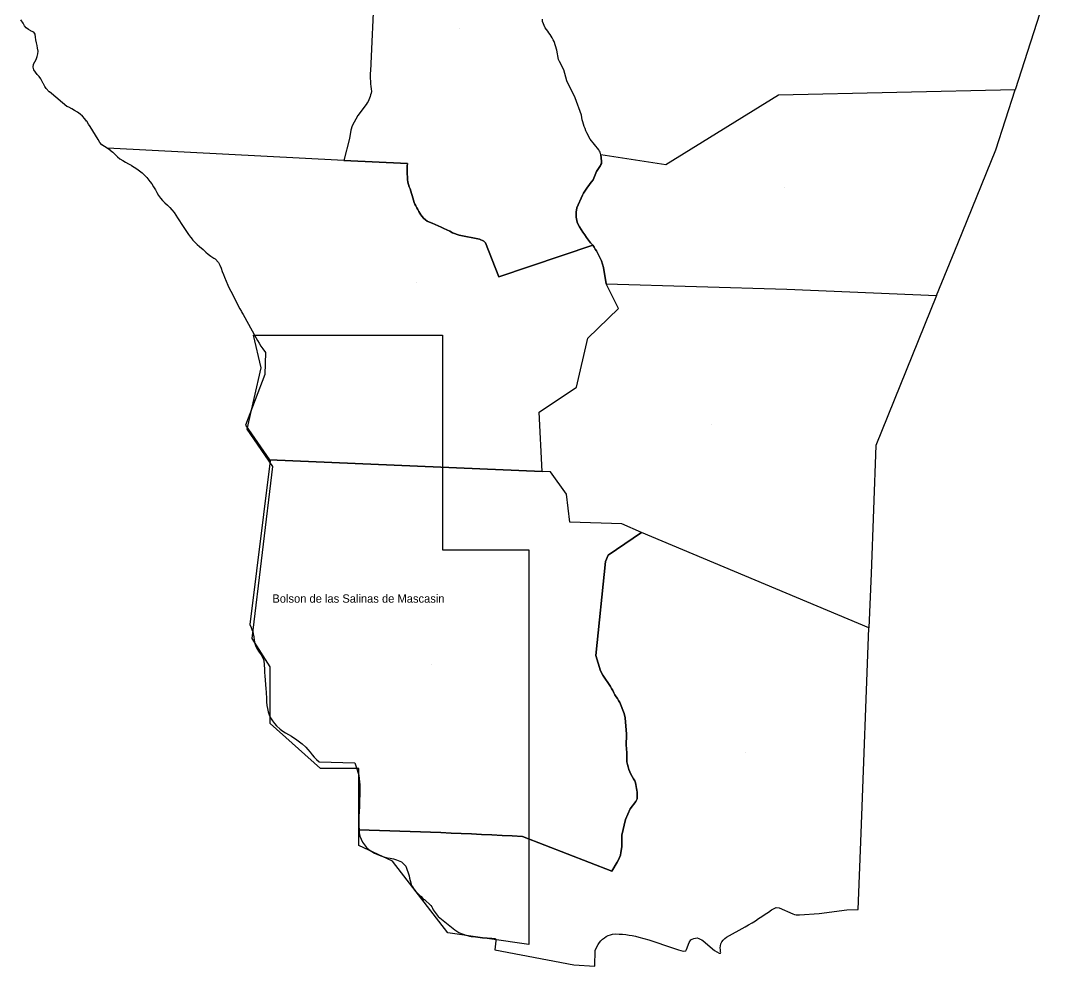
# Model space of a CAD drawing. Header units: metres. Extents: x -4406421 to 6012633, y 6449185 to 13337258.
# Drawn here: x 2634002 to 2845675, y 6456829 to 6649674 of the extents above; entities that cross this region are included whole.
import ezdxf

# ---------------------------------------------------------------- set-up
doc = ezdxf.new("R2010")
doc.units = ezdxf.units.M
doc.header["$LTSCALE"] = 20
doc.header["$MEASUREMENT"] = 0
doc.header["$PDMODE"] = 66
doc.header["$PDSIZE"] = 1
doc.linetypes.add('ACAD_ISO14W100', pattern=[25.5, 12, -3, 0.5, -3, 0.5, -3, 0.5, -3])
doc.layers.add('LIMDEP', color=9, linetype='CONTINUOUS')
doc.layers.add('ZONAS', color=5, linetype='CONTINUOUS')

msp = doc.modelspace()

# ---------------------------------------------------------------- linework, layer by layer
at = {"layer": 'LIMDEP', "linetype": 'Continuous'}
for points in [[(2845675, 6662924), (2836871, 6635593), (2788581, 6634467), (2765646, 6620279), (2752322, 6622316, 0.158552), (2751923, 6623335), (2750149, 6625551), (2749486, 6626809, -0.0577146), (2748376, 6630418), (2747082, 6633987), (2745428, 6637397), (2744796, 6639674), (2743890, 6641337), (2743736, 6641784), (2743383, 6643645), (2742836, 6645454, 0.0431742), (2741010, 6648224), (2740480, 6649544), (2740452, 6650011, 0.0430727)], [(2706119, 6655855), (2705341, 6639487, 0.0487123), (2705549, 6635235, -0.1046921), (2704491, 6632615), (2702767, 6630362), (2701652, 6628275), (2701366, 6627371), (2701056, 6625669), (2699898, 6621175), (2651693, 6623683), (2651664, 6623705), (2651102, 6624013), (2650521, 6624342), (2650134, 6624869), (2649777, 6625439), (2648181, 6628100), (2647842, 6628615), (2647456, 6629163), (2647428, 6629208), (2647050, 6629690), (2646624, 6630184), (2646615, 6630195), (2646130, 6630623), (2646111, 6630634), (2645578, 6631007), (2644987, 6631359), (2644396, 6631699), (2643825, 6632073), (2643375, 6632189), (2640257, 6634813), (2639848, 6635184), (2639829, 6635196), (2639203, 6635847), (2638911, 6636283), (2638901, 6636294), (2638619, 6636786), (2638582, 6636864), (2638366, 6637299), (2638084, 6637813), (2637744, 6638272), (2637385, 6638742), (2637015, 6639190), (2636694, 6639660), (2636547, 6640227), (2636574, 6640803), (2636907, 6641287), (2637134, 6641805), (2637324, 6642357), (2637504, 6642909), (2637504, 6642921), (2637550, 6643474), (2637550, 6643497), (2637451, 6644052), (2637333, 6644619), (2637196, 6645186), (2637078, 6645753), (2637008, 6646342), (2636929, 6646931), (2636665, 6647377), (2636100, 6647573), (2636071, 6647595), (2635594, 6647867), (2635126, 6648217), (2634766, 6648654), (2634493, 6649167), (2634002, 6649883)], [(2706119, 6655855), (2705341, 6639487, 0.0487123), (2705549, 6635235, -0.1046921), (2704491, 6632615), (2702767, 6630362), (2701652, 6628275), (2701366, 6627371), (2701056, 6625669), (2699898, 6621175), (2712925, 6620540, 0.0769734), (2713091, 6616244, -0.0411959), (2714258, 6612638, 0.0367718), (2715870, 6609744, 0.0977869), (2717362, 6608594, -0.0335027), (2722095, 6606446), (2723438, 6605974), (2727610, 6605100), (2728494, 6604715), (2728794, 6604376), (2731531, 6597439), (2750705, 6603879, -0.0532981), (2747659, 6608254, -0.1477239), (2747397, 6611045), (2747465, 6611510), (2748580, 6614125, -0.0318387), (2750754, 6617226), (2751495, 6618962), (2752272, 6620154, 0.1560984), (2752495, 6621058), (2752322, 6622316, 0.158552), (2751923, 6623335), (2750149, 6625551), (2749486, 6626809, -0.0577146), (2748376, 6630418), (2747082, 6633987), (2745428, 6637397), (2744796, 6639674), (2743890, 6641337), (2743736, 6641784), (2743383, 6643645), (2742836, 6645454, 0.0431742), (2741010, 6648224), (2740480, 6649544), (2740452, 6650011, 0.0430727)]]:
    msp.add_lwpolyline(points, format="xyb", dxfattribs=at)
for points in [[(2836871, 6635593), (2788581, 6634467), (2765646, 6620279), (2752322, 6622316), (2752495, 6621058, -0.1560984), (2752272, 6620154), (2751495, 6618962), (2750754, 6617226, 0.0318387), (2748580, 6614125), (2747465, 6611510), (2747397, 6611045, 0.1477239), (2747659, 6608254, 0.0532981), (2750705, 6603879, -0.0433621), (2752500, 6600697), (2752881, 6599323), (2753465, 6596036), (2790329, 6594896), (2820858, 6593607), (2825177, 6604237), (2832935, 6623355)], [(2740395, 6557723), (2739779, 6569809), (2747402, 6574961), (2749670, 6584906), (2755980, 6590961), (2753465, 6596036), (2752881, 6599323), (2752500, 6600697, 0.0433621), (2750705, 6603879), (2731531, 6597439), (2728794, 6604376), (2728494, 6604715), (2727610, 6605100), (2723438, 6605974), (2722095, 6606446, 0.0335027), (2717362, 6608594, -0.0977869), (2715870, 6609744, -0.0367718), (2714258, 6612638, 0.0411959), (2713091, 6616244, -0.0769734), (2712925, 6620540), (2699898, 6621175), (2651693, 6623683), (2652254, 6623320), (2652254, 6623309), (2652757, 6622881), (2653239, 6622397), (2653722, 6621924), (2654244, 6621507), (2654796, 6621144), (2655386, 6620803), (2655977, 6620495), (2656529, 6620199), (2656577, 6620165), (2657148, 6619835), (2657709, 6619461), (2657709, 6619450), (2658231, 6619054), (2658743, 6618637), (2658772, 6618625), (2659264, 6618163), (2659737, 6617702), (2659737, 6617691), (2660368, 6616905), (2660715, 6616379), (2661100, 6615774), (2661466, 6615203), (2661793, 6614622), (2662110, 6614029), (2662495, 6613480), (2662939, 6612985), (2663421, 6612512), (2663913, 6612050), (2664395, 6611577), (2664848, 6611105), (2664857, 6611093), (2665271, 6610566), (2665647, 6610028), (2665656, 6610017), (2666002, 6609468), (2666367, 6608874), (2666742, 6608314), (2668242, 6606073), (2668636, 6605535), (2669031, 6605040), (2669059, 6605018), (2669502, 6604534), (2669511, 6604523), (2670003, 6604060), (2670504, 6603620), (2671212, 6602988), (2671260, 6602943), (2671761, 6602502), (2672271, 6602062), (2672792, 6601643), (2673370, 6601268), (2673674, 6601096), (2674343, 6600398), (2674650, 6599805), (2674880, 6599214), (2675127, 6598544), (2675338, 6597953), (2675356, 6597897), (2675559, 6597395), (2676269, 6595731), (2676547, 6595116), (2676843, 6594513), (2678700, 6590944), (2679025, 6590351), (2679118, 6590183), (2679350, 6589758), (2681951, 6585067), (2682276, 6584473), (2682611, 6583902), (2682984, 6583330), (2683376, 6582780), (2683909, 6582028), (2683793, 6577538), (2679863, 6567222), (2684774, 6560129)], [(2740395, 6557723), (2684774, 6560129), (2684914, 6559927), (2680728, 6526545), (2680993, 6525919), (2681240, 6525316), (2681259, 6525304), (2681438, 6524669), (2681438, 6524658), (2681560, 6524012), (2681643, 6523323), (2681765, 6522656), (2681963, 6522031), (2681963, 6522020), (2682276, 6521438), (2682379, 6521292), (2682676, 6520876), (2683066, 6520326), (2683085, 6520326), (2683398, 6519743), (2683578, 6519174), (2683738, 6517441), (2683764, 6516753), (2683810, 6516087), (2684000, 6513399), (2684046, 6512733), (2684127, 6511389), (2684162, 6510712), (2684237, 6510067), (2684236, 6510045), (2684349, 6509410), (2684358, 6509388), (2684508, 6508731), (2684715, 6508084), (2684989, 6507469), (2685350, 6506908), (2685748, 6506369), (2686195, 6505850), (2686933, 6505161), (2687467, 6504763), (2688040, 6504409), (2688632, 6504076), (2689215, 6503733), (2690322, 6502981), (2690875, 6502594), (2691409, 6502185), (2692146, 6501517), (2692146, 6501506), (2692583, 6501021), (2693020, 6500480), (2693437, 6499951), (2693884, 6499455), (2694368, 6498980), (2694863, 6498516), (2702139, 6498344), (2702355, 6497708), (2702589, 6497071), (2702795, 6496446), (2702804, 6496434), (2702963, 6495810), (2702972, 6495788), (2703074, 6495142), (2703073, 6495131), (2703146, 6494453), (2703171, 6493831), (2703176, 6493110), (2703174, 6492500), (2703108, 6490083), (2703086, 6489417), (2702989, 6487400), (2702976, 6486724), (2702982, 6486058), (2702988, 6485381), (2703013, 6484704), (2703022, 6484670, -0.0055653), (2736370, 6483312), (2754600, 6476234), (2755715, 6478038, 0.0864769), (2756450, 6480021), (2756646, 6481189), (2756628, 6483565), (2757362, 6486787), (2758346, 6488949), (2759503, 6490452, 0.1799201), (2759791, 6491579, 0.0703132), (2759312, 6494619, -0.108177), (2757652, 6498511, 0.0470057), (2757534, 6501810), (2757602, 6504184), (2757293, 6507488), (2757107, 6508402), (2756248, 6510621, -0.0422474), (2754350, 6513885), (2752742, 6516232), (2752296, 6517064), (2751325, 6520239), (2753279, 6539402), (2753833, 6540643), (2760669, 6545316), (2756619, 6547035), (2746019, 6547408), (2745350, 6553127), (2742084, 6557651)], [(2805469, 6483987), (2807056, 6525821), (2760669, 6545316), (2753833, 6540643), (2753279, 6539402), (2751325, 6520239), (2752296, 6517064), (2752742, 6516232), (2754350, 6513885, 0.0422474), (2756248, 6510621), (2757107, 6508402), (2757293, 6507488), (2757602, 6504184), (2757534, 6501810, -0.0470057), (2757652, 6498511, 0.108177), (2759312, 6494619, -0.0703132), (2759791, 6491579, -0.1799201), (2759503, 6490452), (2758346, 6488949), (2757362, 6486787), (2756628, 6483565), (2756646, 6481189), (2756450, 6480021, -0.0864769), (2755715, 6478038), (2754600, 6476234), (2736370, 6483312, 0.0055653), (2703022, 6484670), (2703075, 6484026), (2703214, 6483369), (2703430, 6482754), (2703430, 6482743), (2703740, 6482138), (2704117, 6481565), (2704562, 6481046), (2705065, 6480603), (2705598, 6480237), (2706198, 6479915), (2706817, 6479625), (2707447, 6479380), (2708087, 6479134), (2708727, 6478955), (2709398, 6478841), (2710058, 6478717), (2710680, 6478538), (2711667, 6478141), (2712576, 6477235), (2713247, 6475302, 0.0573676), (2713718, 6473328, 0.082085), (2715678, 6471035), (2716177, 6470437), (2716394, 6470421), (2717685, 6469240, 0.0518513), (2719143, 6466990), (2722557, 6464254), (2723397, 6463715, 0.0813949), (2726292, 6462864, 0.0360689), (2730099, 6462580), (2730702, 6462467, -0.4460238), (2730938, 6462018), (2730697, 6460159), (2746819, 6457145), (2751143, 6456829), (2751166, 6460092), (2751819, 6461286, -0.1989341), (2754748, 6463400, -0.078875), (2760079, 6462768, -0.0247025), (2768169, 6460152), (2769138, 6459938), (2769689, 6460002), (2769856, 6460264), (2770347, 6461661), (2770711, 6462195, -0.188666), (2771981, 6462595, -0.1032763), (2773224, 6462029), (2775529, 6460069), (2776506, 6459477, 0.6401203), (2776797, 6459747, -0.1046506), (2776833, 6461411, -0.1301456), (2778005, 6462767), (2781821, 6464884, 0.0268212), (2787191, 6468355), (2788122, 6468807), (2788745, 6468723), (2791543, 6467501, 0.0921679), (2792853, 6467297), (2796886, 6467559), (2802554, 6468305), (2804878, 6468404)]]:
    msp.add_lwpolyline(points, format="xyb", close=True, dxfattribs=at)
msp.add_lwpolyline([(2753465, 6596036), (2790329, 6594896), (2820858, 6593607), (2808453, 6563073), (2807475, 6536956), (2807056, 6525821), (2760669, 6545316), (2756619, 6547035), (2746019, 6547408), (2745350, 6553127), (2742084, 6557651), (2740395, 6557723), (2739779, 6569809), (2747402, 6574961), (2749670, 6584906), (2755980, 6590961)], close=True, dxfattribs=at)
at = {"layer": 'LIMDEP', "linetype": 'ACAD_ISO14W100', "ltscale": 100}
for p in [(2723569, 6648074), (2789878, 6615708), (2714732, 6596291), (2774830, 6567363), (2717871, 6518284), (2781823, 6500406)]:
    msp.add_point(p, dxfattribs=at)
at = {"layer": 'ZONAS', "ltscale": 100}
msp.add_lwpolyline([(2681489, 6585520), (2720054, 6585520), (2720054, 6541738), (2737631, 6541738), (2737631, 6461252), (2721103, 6463612), (2709823, 6478293), (2703002, 6481439), (2703002, 6497169), (2695131, 6497169), (2684900, 6506345), (2684900, 6517880), (2681227, 6523648), (2685424, 6558778), (2680177, 6566381), (2683063, 6578868)], close=True, dxfattribs=at)

# ---------------------------------------------------------------- texts
at = {"layer": 'ZONAS'}
msp.add_text('Bolson de las Salinas de Mascasin', height=1700, dxfattribs=at).set_placement((2685335, 6530975))

doc.saveas('drawing.dxf')
